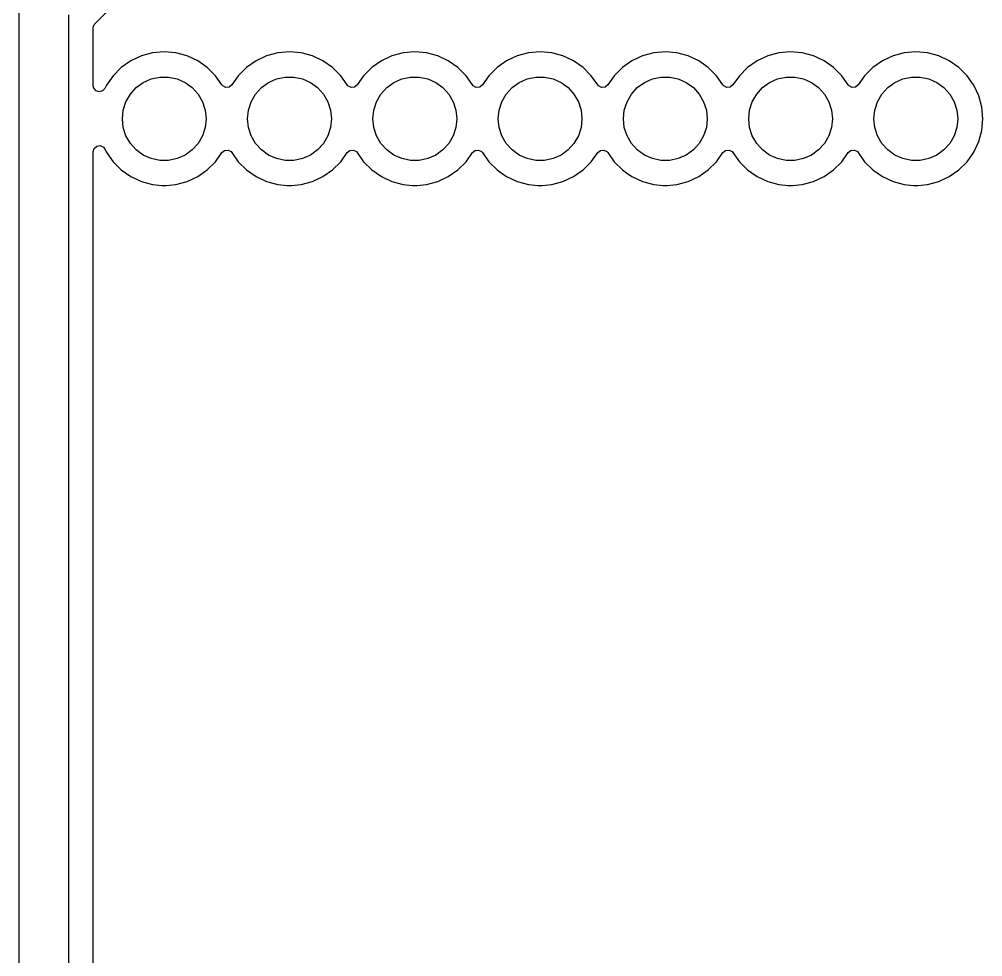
# Model space of a CAD drawing. Extents: x 0.53 to 4.07, y -3.29 to -0.61.
# Drawn here: x 0.531 to 1.301, y -2.165 to -1.417 of the extents above; entities that cross this region are included whole.
import ezdxf

# ---------------------------------------------------------------- set-up
doc = ezdxf.new("R2010")
doc.units = 0
doc.header["$MEASUREMENT"] = 0
doc.layers.add('BLACK', color=7, linetype='CONTINUOUS')

msp = doc.modelspace()

# ---------------------------------------------------------------- linework, layer by layer
at = {"layer": 'BLACK', "linetype": 'CONTINUOUS'}
for p, q in [((0.592, -1.42), (0.66949, -1.34252)), ((0.5315, -3.20866), (0.5315, -1.40512)), ((0.57087, -1.41327), (0.57087, -3.20051)), ((0.59057, -1.42346), (0.59088, -1.42239)), ((0.59088, -1.42239), (0.59135, -1.42082)), ((0.59135, -1.42082), (0.592, -1.42)), ((0.59057, -1.46977), (0.59057, -1.42346)), ((0.62899, -1.44591), (0.62056, -1.44984)), ((0.63798, -1.4435), (0.62899, -1.44591)), ((0.62899, -1.44591), (0.62899, -1.44591)), ((0.64724, -1.44269), (0.63798, -1.4435)), ((0.63798, -1.4435), (0.63798, -1.4435)), ((0.65651, -1.4435), (0.64724, -1.44269)), ((0.64724, -1.44269), (0.64724, -1.44269)), ((0.6655, -1.44591), (0.65651, -1.4435)), ((0.65651, -1.4435), (0.65651, -1.4435)), ((0.67393, -1.44984), (0.6655, -1.44591)), ((0.6655, -1.44591), (0.6655, -1.44591)), ((0.6655, -1.44591), (0.6655, -1.44591)), ((0.72899, -1.44591), (0.72056, -1.44984)), ((0.73798, -1.4435), (0.72899, -1.44591)), ((0.72899, -1.44591), (0.72899, -1.44591)), ((0.74724, -1.44269), (0.73798, -1.4435)), ((0.73798, -1.4435), (0.73798, -1.4435)), ((0.75651, -1.4435), (0.74724, -1.44269)), ((0.74724, -1.44269), (0.74724, -1.44269)), ((0.7655, -1.44591), (0.75651, -1.4435)), ((0.75651, -1.4435), (0.75651, -1.4435)), ((0.77393, -1.44984), (0.7655, -1.44591)), ((0.7655, -1.44591), (0.7655, -1.44591)), ((0.7655, -1.44591), (0.7655, -1.44591)), ((0.82899, -1.44591), (0.82056, -1.44984)), ((0.83798, -1.4435), (0.82899, -1.44591)), ((0.82899, -1.44591), (0.82899, -1.44591)), ((0.84724, -1.44269), (0.83798, -1.4435)), ((0.83798, -1.4435), (0.83798, -1.4435)), ((0.85651, -1.4435), (0.84724, -1.44269)), ((0.84724, -1.44269), (0.84724, -1.44269)), ((0.8655, -1.44591), (0.85651, -1.4435)), ((0.85651, -1.4435), (0.85651, -1.4435)), ((0.87393, -1.44984), (0.8655, -1.44591)), ((0.8655, -1.44591), (0.8655, -1.44591)), ((0.8655, -1.44591), (0.8655, -1.44591)), ((0.92899, -1.44591), (0.92056, -1.44984)), ((0.93798, -1.4435), (0.92899, -1.44591)), ((0.92899, -1.44591), (0.92899, -1.44591)), ((0.94724, -1.44269), (0.93798, -1.4435)), ((0.93798, -1.4435), (0.93798, -1.4435)), ((0.95651, -1.4435), (0.94724, -1.44269)), ((0.94724, -1.44269), (0.94724, -1.44269)), ((0.9655, -1.44591), (0.95651, -1.4435)), ((0.95651, -1.4435), (0.95651, -1.4435)), ((0.97393, -1.44984), (0.9655, -1.44591)), ((0.9655, -1.44591), (0.9655, -1.44591)), ((0.9655, -1.44591), (0.9655, -1.44591)), ((1.02899, -1.44591), (1.02056, -1.44984)), ((1.03798, -1.4435), (1.02899, -1.44591)), ((1.02899, -1.44591), (1.02899, -1.44591)), ((1.04724, -1.44269), (1.03798, -1.4435)), ((1.03798, -1.4435), (1.03798, -1.4435)), ((1.05651, -1.4435), (1.04724, -1.44269)), ((1.04724, -1.44269), (1.04724, -1.44269)), ((1.0655, -1.44591), (1.05651, -1.4435)), ((1.05651, -1.4435), (1.05651, -1.4435)), ((1.07393, -1.44984), (1.0655, -1.44591)), ((1.0655, -1.44591), (1.0655, -1.44591)), ((1.0655, -1.44591), (1.0655, -1.44591)), ((1.12899, -1.44591), (1.12056, -1.44984)), ((1.13798, -1.4435), (1.12899, -1.44591)), ((1.12899, -1.44591), (1.12899, -1.44591)), ((1.14724, -1.44269), (1.13798, -1.4435)), ((1.13798, -1.4435), (1.13798, -1.4435)), ((1.15651, -1.4435), (1.14724, -1.44269)), ((1.14724, -1.44269), (1.14724, -1.44269)), ((1.1655, -1.44591), (1.15651, -1.4435)), ((1.15651, -1.4435), (1.15651, -1.4435)), ((1.17393, -1.44984), (1.1655, -1.44591)), ((1.1655, -1.44591), (1.1655, -1.44591)), ((1.1655, -1.44591), (1.1655, -1.44591)), ((1.22899, -1.44591), (1.22056, -1.44984)), ((1.23798, -1.4435), (1.22899, -1.44591)), ((1.22899, -1.44591), (1.22899, -1.44591)), ((1.24724, -1.44269), (1.23798, -1.4435)), ((1.23798, -1.4435), (1.23798, -1.4435)), ((1.25651, -1.4435), (1.24724, -1.44269)), ((1.24724, -1.44269), (1.24724, -1.44269)), ((1.2655, -1.44591), (1.25651, -1.4435)), ((1.25651, -1.4435), (1.25651, -1.4435)), ((1.27393, -1.44984), (1.2655, -1.44591)), ((1.2655, -1.44591), (1.2655, -1.44591)), ((1.2655, -1.44591), (1.2655, -1.44591)), ((0.62056, -1.44984), (0.61294, -1.45518)), ((0.62056, -1.44984), (0.62056, -1.44984)), ((0.68155, -1.45518), (0.67393, -1.44984)), ((0.67393, -1.44984), (0.67393, -1.44984)), ((0.67393, -1.44984), (0.67393, -1.44984)), ((0.72056, -1.44984), (0.71294, -1.45518)), ((0.72056, -1.44984), (0.72056, -1.44984)), ((0.78155, -1.45518), (0.77393, -1.44984)), ((0.77393, -1.44984), (0.77393, -1.44984)), ((0.77393, -1.44984), (0.77393, -1.44984)), ((0.82056, -1.44984), (0.81294, -1.45518)), ((0.82056, -1.44984), (0.82056, -1.44984)), ((0.88155, -1.45518), (0.87393, -1.44984)), ((0.87393, -1.44984), (0.87393, -1.44984)), ((0.87393, -1.44984), (0.87393, -1.44984)), ((0.92056, -1.44984), (0.91294, -1.45518)), ((0.92056, -1.44984), (0.92056, -1.44984)), ((0.98155, -1.45518), (0.97393, -1.44984)), ((0.97393, -1.44984), (0.97393, -1.44984)), ((0.97393, -1.44984), (0.97393, -1.44984)), ((1.02056, -1.44984), (1.01294, -1.45518)), ((1.02056, -1.44984), (1.02056, -1.44984)), ((1.08155, -1.45518), (1.07393, -1.44984)), ((1.07393, -1.44984), (1.07393, -1.44984)), ((1.07393, -1.44984), (1.07393, -1.44984)), ((1.12056, -1.44984), (1.11294, -1.45518)), ((1.12056, -1.44984), (1.12056, -1.44984)), ((1.18155, -1.45518), (1.17393, -1.44984)), ((1.17393, -1.44984), (1.17393, -1.44984)), ((1.17393, -1.44984), (1.17393, -1.44984)), ((1.22056, -1.44984), (1.21294, -1.45518)), ((1.22056, -1.44984), (1.22056, -1.44984)), ((1.28155, -1.45518), (1.27393, -1.44984)), ((1.27393, -1.44984), (1.27393, -1.44984)), ((1.27393, -1.44984), (1.27393, -1.44984)), ((0.61294, -1.45518), (0.60636, -1.46176)), ((0.68813, -1.46176), (0.68155, -1.45518)), ((0.68155, -1.45518), (0.68155, -1.45518)), ((0.71294, -1.45518), (0.70636, -1.46176)), ((0.78813, -1.46176), (0.78155, -1.45518)), ((0.78155, -1.45518), (0.78155, -1.45518)), ((0.81294, -1.45518), (0.80636, -1.46176)), ((0.88813, -1.46176), (0.88155, -1.45518)), ((0.88155, -1.45518), (0.88155, -1.45518)), ((0.91294, -1.45518), (0.90636, -1.46176)), ((0.98813, -1.46176), (0.98155, -1.45518)), ((0.98155, -1.45518), (0.98155, -1.45518)), ((1.01294, -1.45518), (1.00636, -1.46176)), ((1.08813, -1.46176), (1.08155, -1.45518)), ((1.08155, -1.45518), (1.08155, -1.45518)), ((1.11294, -1.45518), (1.10636, -1.46176)), ((1.18813, -1.46176), (1.18155, -1.45518)), ((1.18155, -1.45518), (1.18155, -1.45518)), ((1.21294, -1.45518), (1.20636, -1.46176)), ((1.28813, -1.46176), (1.28155, -1.45518)), ((1.28155, -1.45518), (1.28155, -1.45518)), ((0.60636, -1.46176), (0.60102, -1.46938)), ((0.62485, -1.47119), (0.63051, -1.46708)), ((0.63051, -1.46708), (0.6369, -1.46424)), ((0.6369, -1.46424), (0.64375, -1.46278)), ((0.64375, -1.46278), (0.65074, -1.46278)), ((0.65074, -1.46278), (0.65759, -1.46424)), ((0.65759, -1.46424), (0.66398, -1.46708)), ((0.66398, -1.46708), (0.66964, -1.47119)), ((0.69325, -1.46906), (0.68813, -1.46176)), ((0.70636, -1.46176), (0.70124, -1.46906)), ((0.72485, -1.47119), (0.73051, -1.46708)), ((0.73051, -1.46708), (0.7369, -1.46424)), ((0.7369, -1.46424), (0.74375, -1.46278)), ((0.74375, -1.46278), (0.75074, -1.46278)), ((0.75074, -1.46278), (0.75759, -1.46424)), ((0.75759, -1.46424), (0.76398, -1.46708)), ((0.76398, -1.46708), (0.76964, -1.47119)), ((0.79325, -1.46906), (0.78813, -1.46176)), ((0.80636, -1.46176), (0.80124, -1.46906)), ((0.82485, -1.47119), (0.83051, -1.46708)), ((0.83051, -1.46708), (0.8369, -1.46424)), ((0.8369, -1.46424), (0.84375, -1.46278)), ((0.84375, -1.46278), (0.85074, -1.46278)), ((0.85074, -1.46278), (0.85759, -1.46424)), ((0.85759, -1.46424), (0.86398, -1.46708)), ((0.86398, -1.46708), (0.86964, -1.47119)), ((0.89325, -1.46906), (0.88813, -1.46176)), ((0.90636, -1.46176), (0.90124, -1.46906)), ((0.92485, -1.47119), (0.93051, -1.46708)), ((0.93051, -1.46708), (0.9369, -1.46424)), ((0.9369, -1.46424), (0.94375, -1.46278)), ((0.94375, -1.46278), (0.95074, -1.46278)), ((0.95074, -1.46278), (0.95759, -1.46424)), ((0.95759, -1.46424), (0.96398, -1.46708)), ((0.96398, -1.46708), (0.96964, -1.47119)), ((0.99325, -1.46906), (0.98813, -1.46176)), ((1.00636, -1.46176), (1.00124, -1.46906)), ((1.02485, -1.47119), (1.03051, -1.46708)), ((1.03051, -1.46708), (1.0369, -1.46424)), ((1.0369, -1.46424), (1.04375, -1.46278)), ((1.04375, -1.46278), (1.05074, -1.46278)), ((1.05074, -1.46278), (1.05759, -1.46424)), ((1.05759, -1.46424), (1.06398, -1.46708)), ((1.06398, -1.46708), (1.06964, -1.47119)), ((1.09325, -1.46906), (1.08813, -1.46176)), ((1.10636, -1.46176), (1.10124, -1.46906)), ((1.12485, -1.47119), (1.13051, -1.46708)), ((1.13051, -1.46708), (1.1369, -1.46424)), ((1.1369, -1.46424), (1.14375, -1.46278)), ((1.14375, -1.46278), (1.15074, -1.46278)), ((1.15074, -1.46278), (1.15759, -1.46424)), ((1.15759, -1.46424), (1.16398, -1.46708)), ((1.16398, -1.46708), (1.16964, -1.47119)), ((1.19325, -1.46906), (1.18813, -1.46176)), ((1.20636, -1.46176), (1.20124, -1.46906)), ((1.22485, -1.47119), (1.23051, -1.46708)), ((1.23051, -1.46708), (1.2369, -1.46424)), ((1.2369, -1.46424), (1.24375, -1.46278)), ((1.24375, -1.46278), (1.25074, -1.46278)), ((1.25074, -1.46278), (1.25759, -1.46424)), ((1.25759, -1.46424), (1.26398, -1.46708)), ((1.26398, -1.46708), (1.26964, -1.47119)), ((1.29325, -1.46906), (1.28813, -1.46176)), ((0.591, -1.47176), (0.59057, -1.46977)), ((0.59278, -1.47385), (0.591, -1.47176)), ((0.59541, -1.47465), (0.59278, -1.47385)), ((0.59806, -1.4739), (0.59541, -1.47465)), ((0.59988, -1.47183), (0.59806, -1.4739)), ((0.60102, -1.46938), (0.59988, -1.47183)), ((0.60102, -1.46938), (0.60102, -1.46938)), ((0.61667, -1.48245), (0.62017, -1.47639)), ((0.62017, -1.47639), (0.62485, -1.47119)), ((0.66964, -1.47119), (0.67432, -1.47639)), ((0.67432, -1.47639), (0.67782, -1.48245)), ((0.6939, -1.46982), (0.69325, -1.46906)), ((0.69636, -1.47106), (0.6939, -1.46982)), ((0.69909, -1.47078), (0.69636, -1.47106)), ((0.70124, -1.46906), (0.69909, -1.47078)), ((0.71667, -1.48245), (0.72017, -1.47639)), ((0.72017, -1.47639), (0.72485, -1.47119)), ((0.76964, -1.47119), (0.77432, -1.47639)), ((0.77432, -1.47639), (0.77782, -1.48245)), ((0.7939, -1.46982), (0.79325, -1.46906)), ((0.79636, -1.47106), (0.7939, -1.46982)), ((0.79909, -1.47078), (0.79636, -1.47106)), ((0.80124, -1.46906), (0.79909, -1.47078)), ((0.81667, -1.48245), (0.82017, -1.47639)), ((0.82017, -1.47639), (0.82485, -1.47119)), ((0.86964, -1.47119), (0.87432, -1.47639)), ((0.87432, -1.47639), (0.87782, -1.48245)), ((0.8939, -1.46982), (0.89325, -1.46906)), ((0.89636, -1.47106), (0.8939, -1.46982)), ((0.89909, -1.47078), (0.89636, -1.47106)), ((0.90124, -1.46906), (0.89909, -1.47078)), ((0.91667, -1.48245), (0.92017, -1.47639)), ((0.92017, -1.47639), (0.92485, -1.47119)), ((0.96964, -1.47119), (0.97432, -1.47639)), ((0.97432, -1.47639), (0.97782, -1.48245)), ((0.9939, -1.46982), (0.99325, -1.46906)), ((0.99636, -1.47106), (0.9939, -1.46982)), ((0.99909, -1.47078), (0.99636, -1.47106)), ((1.00124, -1.46906), (0.99909, -1.47078)), ((1.01667, -1.48245), (1.02017, -1.47639)), ((1.02017, -1.47639), (1.02485, -1.47119)), ((1.06964, -1.47119), (1.07432, -1.47639)), ((1.07432, -1.47639), (1.07782, -1.48245)), ((1.0939, -1.46982), (1.09325, -1.46906)), ((1.09636, -1.47106), (1.0939, -1.46982)), ((1.09909, -1.47078), (1.09636, -1.47106)), ((1.10124, -1.46906), (1.09909, -1.47078)), ((1.11667, -1.48245), (1.12017, -1.47639)), ((1.12017, -1.47639), (1.12485, -1.47119)), ((1.16964, -1.47119), (1.17432, -1.47639)), ((1.17432, -1.47639), (1.17782, -1.48245)), ((1.1939, -1.46982), (1.19325, -1.46906)), ((1.19636, -1.47106), (1.1939, -1.46982)), ((1.19909, -1.47078), (1.19636, -1.47106)), ((1.20124, -1.46906), (1.19909, -1.47078)), ((1.21667, -1.48245), (1.22017, -1.47639)), ((1.22017, -1.47639), (1.22485, -1.47119)), ((1.26964, -1.47119), (1.27432, -1.47639)), ((1.27432, -1.47639), (1.27782, -1.48245)), ((1.29347, -1.46938), (1.29325, -1.46906)), ((1.2974, -1.47781), (1.29347, -1.46938)), ((0.61451, -1.48911), (0.61667, -1.48245)), ((0.67782, -1.48245), (0.67998, -1.48911)), ((0.71451, -1.48911), (0.71667, -1.48245)), ((0.77782, -1.48245), (0.77998, -1.48911)), ((0.81451, -1.48911), (0.81667, -1.48245)), ((0.87782, -1.48245), (0.87998, -1.48911)), ((0.91451, -1.48911), (0.91667, -1.48245)), ((0.97782, -1.48245), (0.97998, -1.48911)), ((1.01451, -1.48911), (1.01667, -1.48245)), ((1.07782, -1.48245), (1.07998, -1.48911)), ((1.11451, -1.48911), (1.11667, -1.48245)), ((1.17782, -1.48245), (1.17998, -1.48911)), ((1.21451, -1.48911), (1.21667, -1.48245)), ((1.27782, -1.48245), (1.27998, -1.48911)), ((1.29981, -1.48679), (1.2974, -1.47781)), ((0.61378, -1.49606), (0.61451, -1.48911)), ((0.67998, -1.48911), (0.68071, -1.49606)), ((0.71378, -1.49606), (0.71451, -1.48911)), ((0.77998, -1.48911), (0.78071, -1.49606)), ((0.81378, -1.49606), (0.81451, -1.48911)), ((0.87998, -1.48911), (0.88071, -1.49606)), ((0.91378, -1.49606), (0.91451, -1.48911)), ((0.97998, -1.48911), (0.98071, -1.49606)), ((1.01378, -1.49606), (1.01451, -1.48911)), ((1.07998, -1.48911), (1.08071, -1.49606)), ((1.11378, -1.49606), (1.11451, -1.48911)), ((1.17998, -1.48911), (1.18071, -1.49606)), ((1.21378, -1.49606), (1.21451, -1.48911)), ((1.27998, -1.48911), (1.28071, -1.49606)), ((1.30062, -1.49606), (1.29981, -1.48679)), ((0.61451, -1.50302), (0.61378, -1.49606)), ((0.68071, -1.49606), (0.67998, -1.50302)), ((0.71451, -1.50302), (0.71378, -1.49606)), ((0.78071, -1.49606), (0.77998, -1.50302)), ((0.81451, -1.50302), (0.81378, -1.49606)), ((0.88071, -1.49606), (0.87998, -1.50302)), ((0.91451, -1.50302), (0.91378, -1.49606)), ((0.98071, -1.49606), (0.97998, -1.50302)), ((1.01451, -1.50302), (1.01378, -1.49606)), ((1.08071, -1.49606), (1.07998, -1.50302)), ((1.11451, -1.50302), (1.11378, -1.49606)), ((1.18071, -1.49606), (1.17998, -1.50302)), ((1.21451, -1.50302), (1.21378, -1.49606)), ((1.28071, -1.49606), (1.27998, -1.50302)), ((1.29981, -1.50533), (1.30062, -1.49606)), ((0.61667, -1.50967), (0.61451, -1.50302)), ((0.67998, -1.50302), (0.67782, -1.50967)), ((0.71667, -1.50967), (0.71451, -1.50302)), ((0.77998, -1.50302), (0.77782, -1.50967)), ((0.81667, -1.50967), (0.81451, -1.50302)), ((0.87998, -1.50302), (0.87782, -1.50967)), ((0.91667, -1.50967), (0.91451, -1.50302)), ((0.97998, -1.50302), (0.97782, -1.50967)), ((1.01667, -1.50967), (1.01451, -1.50302)), ((1.07998, -1.50302), (1.07782, -1.50967)), ((1.11667, -1.50967), (1.11451, -1.50302)), ((1.17998, -1.50302), (1.17782, -1.50967)), ((1.21667, -1.50967), (1.21451, -1.50302)), ((1.27998, -1.50302), (1.27782, -1.50967)), ((1.2974, -1.51432), (1.29981, -1.50533)), ((0.62017, -1.51573), (0.61667, -1.50967)), ((0.67782, -1.50967), (0.67432, -1.51573)), ((0.72017, -1.51573), (0.71667, -1.50967)), ((0.77782, -1.50967), (0.77432, -1.51573)), ((0.82017, -1.51573), (0.81667, -1.50967)), ((0.87782, -1.50967), (0.87432, -1.51573)), ((0.92017, -1.51573), (0.91667, -1.50967)), ((0.97782, -1.50967), (0.97432, -1.51573)), ((1.02017, -1.51573), (1.01667, -1.50967)), ((1.07782, -1.50967), (1.07432, -1.51573)), ((1.12017, -1.51573), (1.11667, -1.50967)), ((1.17782, -1.50967), (1.17432, -1.51573)), ((1.22017, -1.51573), (1.21667, -1.50967)), ((1.27782, -1.50967), (1.27432, -1.51573)), ((1.29347, -1.52275), (1.2974, -1.51432)), ((0.59057, -1.52236), (0.59135, -1.51972)), ((0.59057, -2.40551), (0.59057, -1.52236)), ((0.59135, -1.51972), (0.59342, -1.51792)), ((0.59342, -1.51792), (0.59615, -1.51752)), ((0.59615, -1.51752), (0.59865, -1.51867)), ((0.59865, -1.51867), (0.59988, -1.52029)), ((0.59988, -1.52029), (0.60102, -1.52275)), ((0.60102, -1.52275), (0.60102, -1.52275)), ((0.60102, -1.52275), (0.60329, -1.52599)), ((0.62485, -1.52093), (0.62017, -1.51573)), ((0.63051, -1.52504), (0.62485, -1.52093)), ((0.66964, -1.52093), (0.66398, -1.52504)), ((0.67432, -1.51573), (0.66964, -1.52093)), ((0.69325, -1.52306), (0.69539, -1.52135)), ((0.69539, -1.52135), (0.69813, -1.52106)), ((0.69813, -1.52106), (0.70058, -1.5223)), ((0.70058, -1.5223), (0.70124, -1.52306)), ((0.72485, -1.52093), (0.72017, -1.51573)), ((0.73051, -1.52504), (0.72485, -1.52093)), ((0.76964, -1.52093), (0.76398, -1.52504)), ((0.77432, -1.51573), (0.76964, -1.52093)), ((0.79325, -1.52306), (0.79539, -1.52135)), ((0.79539, -1.52135), (0.79813, -1.52106)), ((0.79813, -1.52106), (0.80058, -1.5223)), ((0.80058, -1.5223), (0.80124, -1.52306)), ((0.82485, -1.52093), (0.82017, -1.51573)), ((0.83051, -1.52504), (0.82485, -1.52093)), ((0.86964, -1.52093), (0.86398, -1.52504)), ((0.87432, -1.51573), (0.86964, -1.52093)), ((0.89325, -1.52306), (0.89539, -1.52135)), ((0.89539, -1.52135), (0.89813, -1.52106)), ((0.89813, -1.52106), (0.90058, -1.5223)), ((0.90058, -1.5223), (0.90124, -1.52306)), ((0.92485, -1.52093), (0.92017, -1.51573)), ((0.93051, -1.52504), (0.92485, -1.52093)), ((0.96964, -1.52093), (0.96398, -1.52504)), ((0.97432, -1.51573), (0.96964, -1.52093)), ((0.99325, -1.52306), (0.99539, -1.52135)), ((0.99539, -1.52135), (0.99813, -1.52106)), ((0.99813, -1.52106), (1.00058, -1.5223)), ((1.00058, -1.5223), (1.00124, -1.52306)), ((1.02485, -1.52093), (1.02017, -1.51573)), ((1.03051, -1.52504), (1.02485, -1.52093)), ((1.06964, -1.52093), (1.06398, -1.52504)), ((1.07432, -1.51573), (1.06964, -1.52093)), ((1.09325, -1.52306), (1.09539, -1.52135)), ((1.09539, -1.52135), (1.09813, -1.52106)), ((1.09813, -1.52106), (1.10058, -1.5223)), ((1.10058, -1.5223), (1.10124, -1.52306)), ((1.12485, -1.52093), (1.12017, -1.51573)), ((1.13051, -1.52504), (1.12485, -1.52093)), ((1.16964, -1.52093), (1.16398, -1.52504)), ((1.17432, -1.51573), (1.16964, -1.52093)), ((1.19325, -1.52306), (1.19539, -1.52135)), ((1.19539, -1.52135), (1.19813, -1.52106)), ((1.19813, -1.52106), (1.20058, -1.5223)), ((1.20058, -1.5223), (1.20124, -1.52306)), ((1.22485, -1.52093), (1.22017, -1.51573)), ((1.23051, -1.52504), (1.22485, -1.52093)), ((1.26964, -1.52093), (1.26398, -1.52504)), ((1.27432, -1.51573), (1.26964, -1.52093)), ((1.28813, -1.53037), (1.29347, -1.52275)), ((0.60329, -1.52599), (0.60636, -1.53037)), ((0.60636, -1.53037), (0.61294, -1.53695)), ((0.6369, -1.52789), (0.63051, -1.52504)), ((0.64375, -1.52934), (0.6369, -1.52789)), ((0.65074, -1.52934), (0.64375, -1.52934)), ((0.65759, -1.52789), (0.65074, -1.52934)), ((0.66398, -1.52504), (0.65759, -1.52789)), ((0.68155, -1.53695), (0.68813, -1.53037)), ((0.68813, -1.53037), (0.69325, -1.52306)), ((0.70124, -1.52306), (0.70636, -1.53037)), ((0.70636, -1.53037), (0.70636, -1.53037)), ((0.70636, -1.53037), (0.71294, -1.53695)), ((0.7369, -1.52789), (0.73051, -1.52504)), ((0.74375, -1.52934), (0.7369, -1.52789)), ((0.75074, -1.52934), (0.74375, -1.52934)), ((0.75759, -1.52789), (0.75074, -1.52934)), ((0.76398, -1.52504), (0.75759, -1.52789)), ((0.78155, -1.53695), (0.78813, -1.53037)), ((0.78813, -1.53037), (0.79325, -1.52306)), ((0.80124, -1.52306), (0.80636, -1.53037)), ((0.80636, -1.53037), (0.80636, -1.53037)), ((0.80636, -1.53037), (0.81294, -1.53695)), ((0.8369, -1.52789), (0.83051, -1.52504)), ((0.84375, -1.52934), (0.8369, -1.52789)), ((0.85074, -1.52934), (0.84375, -1.52934)), ((0.85759, -1.52789), (0.85074, -1.52934)), ((0.86398, -1.52504), (0.85759, -1.52789)), ((0.88155, -1.53695), (0.88813, -1.53037)), ((0.88813, -1.53037), (0.89325, -1.52306)), ((0.90124, -1.52306), (0.90636, -1.53037)), ((0.90636, -1.53037), (0.90636, -1.53037)), ((0.90636, -1.53037), (0.91294, -1.53695)), ((0.9369, -1.52789), (0.93051, -1.52504)), ((0.94375, -1.52934), (0.9369, -1.52789)), ((0.95074, -1.52934), (0.94375, -1.52934)), ((0.95759, -1.52789), (0.95074, -1.52934)), ((0.96398, -1.52504), (0.95759, -1.52789)), ((0.98155, -1.53695), (0.98813, -1.53037)), ((0.98813, -1.53037), (0.99325, -1.52306)), ((1.00124, -1.52306), (1.00636, -1.53037)), ((1.00636, -1.53037), (1.00636, -1.53037)), ((1.00636, -1.53037), (1.01294, -1.53695)), ((1.0369, -1.52789), (1.03051, -1.52504)), ((1.04375, -1.52934), (1.0369, -1.52789)), ((1.05074, -1.52934), (1.04375, -1.52934)), ((1.05759, -1.52789), (1.05074, -1.52934)), ((1.06398, -1.52504), (1.05759, -1.52789)), ((1.08155, -1.53695), (1.08813, -1.53037)), ((1.08813, -1.53037), (1.09325, -1.52306)), ((1.10124, -1.52306), (1.10636, -1.53037)), ((1.10636, -1.53037), (1.10636, -1.53037)), ((1.10636, -1.53037), (1.11294, -1.53695)), ((1.1369, -1.52789), (1.13051, -1.52504)), ((1.14375, -1.52934), (1.1369, -1.52789)), ((1.15074, -1.52934), (1.14375, -1.52934)), ((1.15759, -1.52789), (1.15074, -1.52934)), ((1.16398, -1.52504), (1.15759, -1.52789)), ((1.18155, -1.53695), (1.18813, -1.53037)), ((1.18813, -1.53037), (1.19325, -1.52306)), ((1.20124, -1.52306), (1.20636, -1.53037)), ((1.20636, -1.53037), (1.20636, -1.53037)), ((1.20636, -1.53037), (1.21294, -1.53695)), ((1.2369, -1.52789), (1.23051, -1.52504)), ((1.24375, -1.52934), (1.2369, -1.52789)), ((1.25074, -1.52934), (1.24375, -1.52934)), ((1.25759, -1.52789), (1.25074, -1.52934)), ((1.26398, -1.52504), (1.25759, -1.52789)), ((1.28155, -1.53695), (1.28813, -1.53037)), ((0.61294, -1.53695), (0.61628, -1.53929)), ((0.67393, -1.54228), (0.68155, -1.53695)), ((0.71294, -1.53695), (0.71628, -1.53929)), ((0.77393, -1.54228), (0.78155, -1.53695)), ((0.81294, -1.53695), (0.81628, -1.53929)), ((0.87393, -1.54228), (0.88155, -1.53695)), ((0.91294, -1.53695), (0.91628, -1.53929)), ((0.97393, -1.54228), (0.98155, -1.53695)), ((1.01294, -1.53695), (1.01628, -1.53929)), ((1.07393, -1.54228), (1.08155, -1.53695)), ((1.11294, -1.53695), (1.11628, -1.53929)), ((1.17393, -1.54228), (1.18155, -1.53695)), ((1.21294, -1.53695), (1.21628, -1.53929)), ((1.27393, -1.54228), (1.28155, -1.53695)), ((0.61628, -1.53929), (0.62056, -1.54228)), ((0.62056, -1.54228), (0.62056, -1.54228)), ((0.62056, -1.54228), (0.62056, -1.54228)), ((0.62056, -1.54228), (0.62899, -1.54622)), ((0.6655, -1.54622), (0.67393, -1.54228)), ((0.71628, -1.53929), (0.72056, -1.54228)), ((0.72056, -1.54228), (0.72056, -1.54228)), ((0.72056, -1.54228), (0.72056, -1.54228)), ((0.72056, -1.54228), (0.72899, -1.54622)), ((0.7655, -1.54622), (0.77393, -1.54228)), ((0.81628, -1.53929), (0.82056, -1.54228)), ((0.82056, -1.54228), (0.82056, -1.54228)), ((0.82056, -1.54228), (0.82056, -1.54228)), ((0.82056, -1.54228), (0.82899, -1.54622)), ((0.8655, -1.54622), (0.87393, -1.54228)), ((0.91628, -1.53929), (0.92056, -1.54228)), ((0.92056, -1.54228), (0.92056, -1.54228)), ((0.92056, -1.54228), (0.92056, -1.54228)), ((0.92056, -1.54228), (0.92899, -1.54622)), ((0.9655, -1.54622), (0.97393, -1.54228)), ((1.01628, -1.53929), (1.02056, -1.54228)), ((1.02056, -1.54228), (1.02056, -1.54228)), ((1.02056, -1.54228), (1.02056, -1.54228)), ((1.02056, -1.54228), (1.02899, -1.54622)), ((1.0655, -1.54622), (1.07393, -1.54228)), ((1.11628, -1.53929), (1.12056, -1.54228)), ((1.12056, -1.54228), (1.12056, -1.54228)), ((1.12056, -1.54228), (1.12056, -1.54228)), ((1.12056, -1.54228), (1.12899, -1.54622)), ((1.1655, -1.54622), (1.17393, -1.54228)), ((1.21628, -1.53929), (1.22056, -1.54228)), ((1.22056, -1.54228), (1.22056, -1.54228)), ((1.22056, -1.54228), (1.22056, -1.54228)), ((1.22056, -1.54228), (1.22899, -1.54622)), ((1.2655, -1.54622), (1.27393, -1.54228)), ((0.62899, -1.54622), (0.63798, -1.54862)), ((0.63798, -1.54862), (0.64539, -1.54927)), ((0.64539, -1.54927), (0.64724, -1.54944)), ((0.64724, -1.54944), (0.64879, -1.5493)), ((0.64724, -1.54944), (0.64724, -1.54944)), ((0.64724, -1.54944), (0.64724, -1.54944)), ((0.64879, -1.5493), (0.65651, -1.54862)), ((0.65651, -1.54862), (0.6655, -1.54622)), ((0.72899, -1.54622), (0.73798, -1.54862)), ((0.73798, -1.54862), (0.74539, -1.54927)), ((0.74539, -1.54927), (0.74724, -1.54944)), ((0.74724, -1.54944), (0.74879, -1.5493)), ((0.74724, -1.54944), (0.74724, -1.54944)), ((0.74724, -1.54944), (0.74724, -1.54944)), ((0.74879, -1.5493), (0.75651, -1.54862)), ((0.75651, -1.54862), (0.7655, -1.54622)), ((0.82899, -1.54622), (0.83798, -1.54862)), ((0.83798, -1.54862), (0.84539, -1.54927)), ((0.84539, -1.54927), (0.84724, -1.54944)), ((0.84724, -1.54944), (0.84879, -1.5493)), ((0.84724, -1.54944), (0.84724, -1.54944)), ((0.84724, -1.54944), (0.84724, -1.54944)), ((0.84879, -1.5493), (0.85651, -1.54862)), ((0.85651, -1.54862), (0.8655, -1.54622)), ((0.92899, -1.54622), (0.93798, -1.54862)), ((0.93798, -1.54862), (0.94539, -1.54927)), ((0.94539, -1.54927), (0.94724, -1.54944)), ((0.94724, -1.54944), (0.94879, -1.5493)), ((0.94724, -1.54944), (0.94724, -1.54944)), ((0.94724, -1.54944), (0.94724, -1.54944)), ((0.94879, -1.5493), (0.95651, -1.54862)), ((0.95651, -1.54862), (0.9655, -1.54622)), ((1.02899, -1.54622), (1.03798, -1.54862)), ((1.03798, -1.54862), (1.04539, -1.54927)), ((1.04539, -1.54927), (1.04724, -1.54944)), ((1.04724, -1.54944), (1.04879, -1.5493)), ((1.04724, -1.54944), (1.04724, -1.54944)), ((1.04724, -1.54944), (1.04724, -1.54944)), ((1.04879, -1.5493), (1.05651, -1.54862)), ((1.05651, -1.54862), (1.0655, -1.54622)), ((1.12899, -1.54622), (1.13798, -1.54862)), ((1.13798, -1.54862), (1.14539, -1.54927)), ((1.14539, -1.54927), (1.14724, -1.54944)), ((1.14724, -1.54944), (1.14879, -1.5493)), ((1.14724, -1.54944), (1.14724, -1.54944)), ((1.14724, -1.54944), (1.14724, -1.54944)), ((1.14879, -1.5493), (1.15651, -1.54862)), ((1.15651, -1.54862), (1.1655, -1.54622)), ((1.22899, -1.54622), (1.23798, -1.54862)), ((1.23798, -1.54862), (1.24539, -1.54927)), ((1.24539, -1.54927), (1.24724, -1.54944)), ((1.24724, -1.54944), (1.24879, -1.5493)), ((1.24724, -1.54944), (1.24724, -1.54944)), ((1.24724, -1.54944), (1.24724, -1.54944)), ((1.24879, -1.5493), (1.25651, -1.54862)), ((1.25651, -1.54862), (1.2655, -1.54622))]:
    msp.add_line(p, q, dxfattribs=at)

doc.saveas('drawing.dxf')
